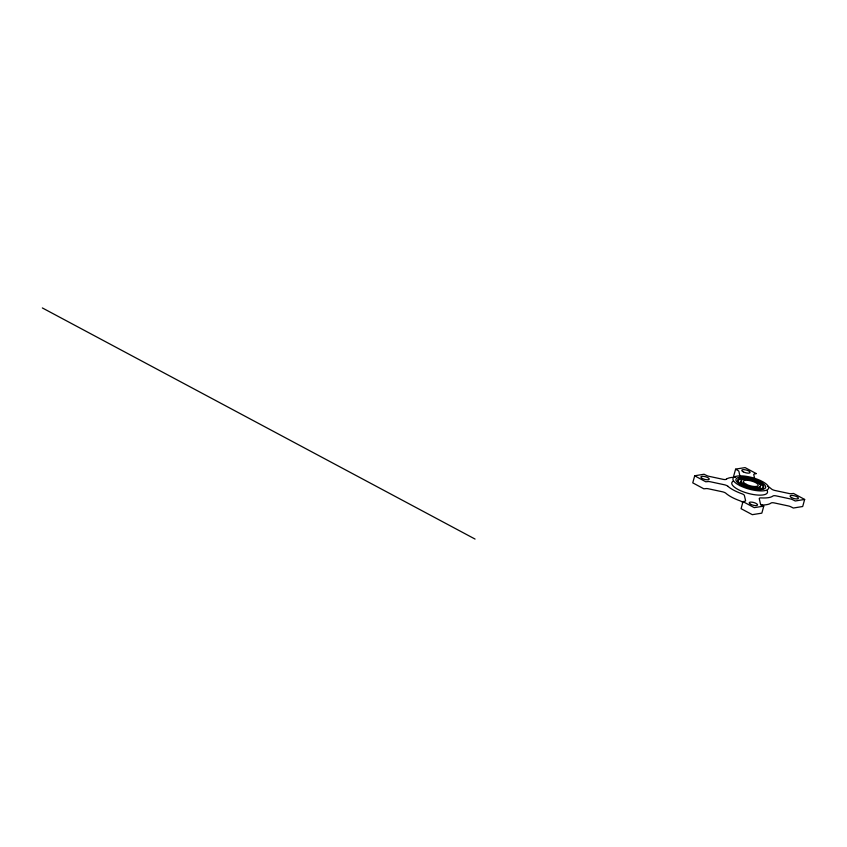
<?xml version="1.0" encoding="UTF-8"?>
<svg xmlns="http://www.w3.org/2000/svg" width="847" height="847" viewBox="0 0 847 847"><rect width="100%" height="100%" fill="white"/><g stroke="black" fill="none" stroke-linecap="round" stroke-linejoin="round"><path stroke-width="1.27" d="M742.47 502.483A3.854 1.239 15.3 0 0 739.77 500.725A25.452 8.205 15.3 0 1 726.027 493.388A3.854 1.239 15.3 0 0 722.47 491.8L708.336 488.772A3.854 1.239 15.3 0 0 705.847 488.613L703.857 488.814L692.761 482.854L694.709 475.77L704.058 474.246L706.345 475.379A3.843 1.239 15.3 0 0 709.087 476.342L723.126 479.349A3.864 1.249 15.3 0 0 726.387 479.211M735.672 477.316L733.64 476.194L735.63 469.1L745.085 467.608L756.339 473.621L754.635 473.939A3.854 1.239 15.3 0 0 753.766 474.648L754.645 478.513M735.62 469.227L737.589 470.286A3.843 1.239 15.3 0 1 738.902 471.483L740.066 476.596M767.774 486.284A25.452 8.205 15.3 0 1 771.321 488.857A3.854 1.239 15.3 0 0 774.941 490.477L789.065 493.505A3.854 1.239 15.3 0 0 791.564 493.663L793.544 493.462L804.65 499.423L795.269 500.99L792.983 499.868A3.843 1.239 15.3 0 0 790.251 498.904L776.201 495.887A3.864 1.249 15.3 0 0 772.94 496.035A25.452 8.205 15.3 0 1 761.411 497.909A3.864 1.249 15.3 0 0 759.261 498.65L760.426 503.764A3.843 1.239 15.3 0 0 761.739 504.96L763.761 506.114L761.845 513.144L752.316 514.669L741.083 508.687L742.999 501.593L744.693 501.297A3.854 1.239 15.3 0 0 745.561 500.588L744.386 495.453A3.854 1.239 15.3 0 0 741.697 493.685A25.452 8.205 15.3 0 1 727.954 486.358M760.797 505.003A25.452 8.205 15.3 0 0 771.024 503.065A3.864 1.249 15.3 0 1 774.285 502.927L788.324 505.934A3.843 1.239 15.3 0 1 791.056 506.898L793.353 508.031L802.702 506.506L804.65 499.444M763.698 506.146L754.243 507.639L742.988 501.625M42.35 307.937L475.061 539.063M694.678 475.823L705.784 481.784L707.774 481.583A3.854 1.239 15.3 0 1 710.262 481.742L724.397 484.77A3.854 1.239 15.3 0 1 728.018 486.379M726.334 479.18A25.452 8.205 15.3 0 1 735.291 477.232M767.255 490.805A18.486 5.961 15.3 0 1 748.875 493.568A18.486 5.961 15.3 0 1 732.348 481.805M732.676 481.52A18.486 5.961 15.3 0 1 733.068 481.244M762.776 488.899A13.372 4.309 15.3 0 1 762.501 489.1M737.557 481.625A13.372 4.309 15.3 0 1 750.961 480.185A13.372 4.309 15.3 0 1 763.327 488.221M760.204 486.496A10.111 3.261 15.3 0 1 746.779 486.729M746.218 486.506A10.111 3.261 15.3 0 1 741.432 481.032M750.686 504.293A4.309 1.387 15.3 0 0 757.493 505.108A4.309 1.387 15.3 0 0 751.967 502.155A4.309 1.387 15.3 0 0 750.686 504.293M702.375 478.491A4.309 1.387 15.3 0 0 709.183 479.307A4.309 1.387 15.3 0 0 703.656 476.353A4.309 1.387 15.3 0 0 702.375 478.491M743.253 471.832A4.309 1.387 15.3 0 0 750.061 472.647A4.309 1.387 15.3 0 0 744.534 469.693A4.309 1.387 15.3 0 0 743.253 471.832M791.564 497.634A4.309 1.387 15.3 0 0 798.372 498.449A4.309 1.387 15.3 0 0 792.845 495.495A4.309 1.387 15.3 0 0 791.564 497.634M739.812 485.575A18.486 5.961 15.3 0 0 768.525 488.539A18.486 5.961 15.3 0 0 744.037 476.046A18.486 5.961 15.3 0 0 739.812 485.575M741.644 485.215A15.405 4.966 15.3 0 0 765.572 487.681A15.405 4.966 15.3 0 0 745.169 477.274A15.405 4.966 15.3 0 0 741.644 485.215M746.218 484.304A7.708 2.477 15.3 0 0 758.181 485.532A7.708 2.477 15.3 0 0 747.975 480.334A7.708 2.477 15.3 0 0 746.218 484.304M742.904 485.003A13.372 4.309 15.3 0 0 763.634 487.089A13.372 4.309 15.3 0 0 745.847 478.068A13.372 4.309 15.3 0 0 742.904 485.003M744.788 484.579A10.111 3.261 15.3 0 0 760.49 486.21A10.111 3.261 15.3 0 0 747.107 479.37A10.111 3.261 15.3 0 0 744.788 484.579"/></g></svg>
